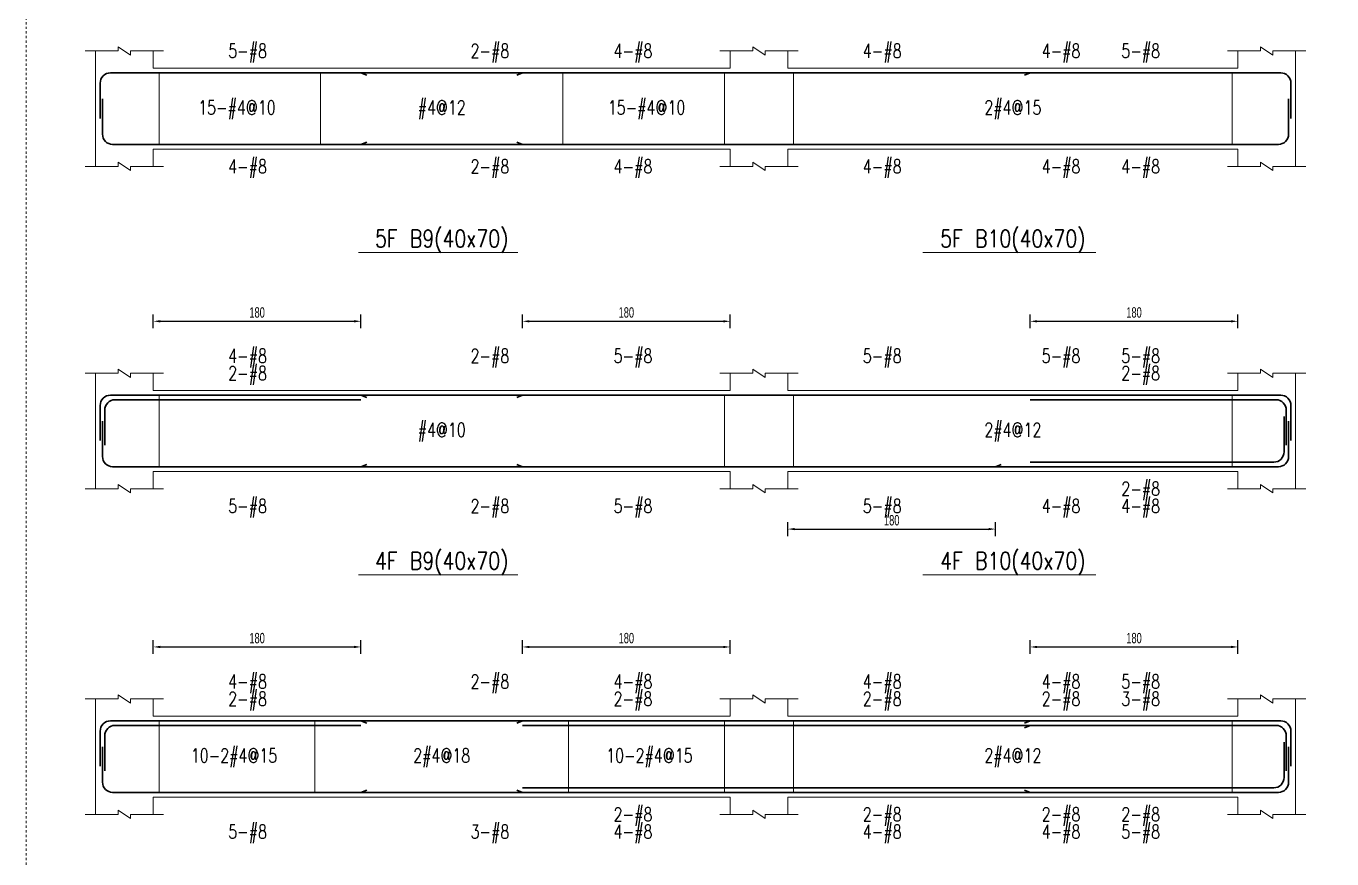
# Model space of a CAD drawing. Header units: millimetres. Extents: x 0 to 20200, y -8178 to -3000.
# Drawn here: x 4050 to 5182, y -4321 to -3600 of the extents above; entities that cross this region are included whole.
import ezdxf
from ezdxf.enums import TextEntityAlignment as Align

# ---------------------------------------------------------------- set-up
doc = ezdxf.new("R2010")
doc.units = ezdxf.units.MM
doc.linetypes.add('DOT', pattern=[4, 2, -2])
for name, color, linetype in [('stirrup-txt', 1, 'Continuous'), ('主筋文字', 1, 'Continuous'), ('主筋文字引線', 4, 'Continuous'), ('主筋線', 3, 'Continuous'), ('剪力筋文字引線', 2, 'Continuous'), ('剪力筋線', 1, 'Continuous'), ('圖框', 132, 'DOT'), ('尺寸標註-字串', 2, 'Continuous'), ('梁柱截斷記號', 3, 'Continuous'), ('梁跨名稱', 4, 'Continuous'), ('梁跨名稱底線', 2, 'Continuous'), ('邊界線', 2, 'Continuous')]:
    doc.layers.add(name, color=color, linetype=linetype)
doc.styles.add('note', font='txt', dxfattribs={"width": 0.666667, "height": 9})
doc.styles.add('txt', font='txt.shx', dxfattribs={"height": 0.2, "bigfont": 'chineset.shx'})
doc.dimstyles.new('BeamRebarDim', dxfattribs={"dimtxt": 12, "dimasz": 6, "dimexe": 6, "dimexo": 1, "dimgap": 3, "dimtad": 1, "dimdec": 0, "dimdsep": 46, "dimtxsty": 'note', "dimcen": 2.5, "dimclrd": 256, "dimclre": 256, "dimclrt": 256, "dimadec": 0, "dimazin": 0, "dimtfac": 1, "dimtmove": 0, "dimatfit": 3, "dimfxl": 1, "dimtolj": 1, "dimarcsym": 0})

# ---------------------------------------------------------------- blocks, each defined once
blk = doc.blocks.new('*D50')
at = {"layer": 'Defpoints', "color": 0}
for p in [(4340.2, -3855.2), (4160.2, -3862.2), (4340.2, -3862.2)]:
    blk.add_point(p, dxfattribs=at)
at = {"layer": '尺寸標註-字串', "lineweight": -2}
for p, q in [((4160.2, -3861.2), (4160.2, -3849.2)), ((4166.2, -3855.2), (4334.2, -3855.2)), ((4340.2, -3861.2), (4340.2, -3849.2))]:
    blk.add_line(p, q, dxfattribs=at)
at = {"layer": '尺寸標註-字串'}
for points in [[(4166.2, -3854.2), (4166.2, -3856.2), (4160.2, -3855.2)], [(4334.2, -3856.2), (4334.2, -3854.2), (4340.2, -3855.2)]]:
    blk.add_solid(points, dxfattribs=at)
at = {"layer": '尺寸標註-字串', "insert": (4250.2, -3847.6), "char_height": 9, "attachment_point": 5, "style": 'note'}
blk.add_mtext('\\A1;180', dxfattribs=at)
blk = doc.blocks.new('*D51')
at = {"layer": 'Defpoints', "color": 0}
for p in [(4660.2, -3855.2), (4480.2, -3862.2), (4660.2, -3862.2)]:
    blk.add_point(p, dxfattribs=at)
at = {"layer": '尺寸標註-字串', "lineweight": -2}
for p, q in [((4480.2, -3861.2), (4480.2, -3849.2)), ((4486.2, -3855.2), (4654.2, -3855.2)), ((4660.2, -3861.2), (4660.2, -3849.2))]:
    blk.add_line(p, q, dxfattribs=at)
at = {"layer": '尺寸標註-字串'}
for points in [[(4486.2, -3854.2), (4486.2, -3856.2), (4480.2, -3855.2)], [(4654.2, -3856.2), (4654.2, -3854.2), (4660.2, -3855.2)]]:
    blk.add_solid(points, dxfattribs=at)
at = {"layer": '尺寸標註-字串', "insert": (4570.2, -3847.6), "char_height": 9, "attachment_point": 5, "style": 'note'}
blk.add_mtext('\\A1;180', dxfattribs=at)
blk = doc.blocks.new('*D52')
at = {"layer": 'Defpoints', "color": 0}
for p in [(5100.2, -3855.2), (4920.2, -3862.2), (5100.2, -3862.2)]:
    blk.add_point(p, dxfattribs=at)
at = {"layer": '尺寸標註-字串', "lineweight": -2}
for p, q in [((4920.2, -3861.2), (4920.2, -3849.2)), ((4926.2, -3855.2), (5094.2, -3855.2)), ((5100.2, -3861.2), (5100.2, -3849.2))]:
    blk.add_line(p, q, dxfattribs=at)
at = {"layer": '尺寸標註-字串'}
for points in [[(4926.2, -3854.2), (4926.2, -3856.2), (4920.2, -3855.2)], [(5094.2, -3856.2), (5094.2, -3854.2), (5100.2, -3855.2)]]:
    blk.add_solid(points, dxfattribs=at)
at = {"layer": '尺寸標註-字串', "insert": (5010.2, -3847.6), "char_height": 9, "attachment_point": 5, "style": 'note'}
blk.add_mtext('\\A1;180', dxfattribs=at)
blk = doc.blocks.new('*D53')
at = {"layer": 'Defpoints', "color": 0}
for p in [(4890.2, -4035.2), (4710.2, -4042.2), (4890.2, -4042.2)]:
    blk.add_point(p, dxfattribs=at)
at = {"layer": '尺寸標註-字串', "lineweight": -2}
for p, q in [((4710.2, -4041.2), (4710.2, -4029.2)), ((4716.2, -4035.2), (4884.2, -4035.2)), ((4890.2, -4041.2), (4890.2, -4029.2))]:
    blk.add_line(p, q, dxfattribs=at)
at = {"layer": '尺寸標註-字串'}
for points in [[(4716.2, -4034.2), (4716.2, -4036.2), (4710.2, -4035.2)], [(4884.2, -4036.2), (4884.2, -4034.2), (4890.2, -4035.2)]]:
    blk.add_solid(points, dxfattribs=at)
at = {"layer": '尺寸標註-字串', "insert": (4800.2, -4027.6), "char_height": 9, "attachment_point": 5, "style": 'note'}
blk.add_mtext('\\A1;180', dxfattribs=at)
blk = doc.blocks.new('*D54')
at = {"layer": 'Defpoints', "color": 0}
for p in [(4340.2, -4137.3), (4160.2, -4144.3), (4340.2, -4144.3)]:
    blk.add_point(p, dxfattribs=at)
at = {"layer": '尺寸標註-字串', "lineweight": -2}
for p, q in [((4160.2, -4143.3), (4160.2, -4131.3)), ((4166.2, -4137.3), (4334.2, -4137.3)), ((4340.2, -4143.3), (4340.2, -4131.3))]:
    blk.add_line(p, q, dxfattribs=at)
at = {"layer": '尺寸標註-字串'}
for points in [[(4166.2, -4136.3), (4166.2, -4138.3), (4160.2, -4137.3)], [(4334.2, -4138.3), (4334.2, -4136.3), (4340.2, -4137.3)]]:
    blk.add_solid(points, dxfattribs=at)
at = {"layer": '尺寸標註-字串', "insert": (4250.2, -4129.7), "char_height": 9, "attachment_point": 5, "style": 'note'}
blk.add_mtext('\\A1;180', dxfattribs=at)
blk = doc.blocks.new('*D55')
at = {"layer": 'Defpoints', "color": 0}
for p in [(4660.2, -4137.3), (4480.2, -4144.3), (4660.2, -4144.3)]:
    blk.add_point(p, dxfattribs=at)
at = {"layer": '尺寸標註-字串', "lineweight": -2}
for p, q in [((4480.2, -4143.3), (4480.2, -4131.3)), ((4486.2, -4137.3), (4654.2, -4137.3)), ((4660.2, -4143.3), (4660.2, -4131.3))]:
    blk.add_line(p, q, dxfattribs=at)
at = {"layer": '尺寸標註-字串'}
for points in [[(4486.2, -4136.3), (4486.2, -4138.3), (4480.2, -4137.3)], [(4654.2, -4138.3), (4654.2, -4136.3), (4660.2, -4137.3)]]:
    blk.add_solid(points, dxfattribs=at)
at = {"layer": '尺寸標註-字串', "insert": (4570.2, -4129.7), "char_height": 9, "attachment_point": 5, "style": 'note'}
blk.add_mtext('\\A1;180', dxfattribs=at)
blk = doc.blocks.new('*D56')
at = {"layer": 'Defpoints', "color": 0}
for p in [(5100.2, -4137.3), (4920.2, -4144.3), (5100.2, -4144.3)]:
    blk.add_point(p, dxfattribs=at)
at = {"layer": '尺寸標註-字串', "lineweight": -2}
for p, q in [((4920.2, -4143.3), (4920.2, -4131.3)), ((4926.2, -4137.3), (5094.2, -4137.3)), ((5100.2, -4143.3), (5100.2, -4131.3))]:
    blk.add_line(p, q, dxfattribs=at)
at = {"layer": '尺寸標註-字串'}
for points in [[(4926.2, -4136.3), (4926.2, -4138.3), (4920.2, -4137.3)], [(5094.2, -4138.3), (5094.2, -4136.3), (5100.2, -4137.3)]]:
    blk.add_solid(points, dxfattribs=at)
at = {"layer": '尺寸標註-字串', "insert": (5010.2, -4129.7), "char_height": 9, "attachment_point": 5, "style": 'note'}
blk.add_mtext('\\A1;180', dxfattribs=at)

msp = doc.modelspace()

# ---------------------------------------------------------------- linework, layer by layer
at = {"layer": '主筋文字引線', "lineweight": 5}
for points in [[(4200.2, -3640, 0, 2.1, 0), (4200.2, -3634, 0, 0, 0), (4200.2, -3621, 0, 0, 0), (4220.2, -3621, 0, 0, 0)], [(4410.2, -3640, 0, 2.1, 0), (4410.2, -3634, 0, 0, 0), (4410.2, -3621, 0, 0, 0), (4430.2, -3621, 0, 0, 0)], [(4620.2, -3640, 0, 2.1, 0), (4620.2, -3634, 0, 0, 0), (4620.2, -3621, 0, 0, 0), (4600.2, -3621, 0, 0, 0)], [(4750.2, -3640, 0, 2.1, 0), (4750.2, -3634, 0, 0, 0), (4750.2, -3621, 0, 0, 0), (4770.2, -3621, 0, 0, 0)], [(4905.2, -3640, 0, 2.1, 0), (4905.2, -3634, 0, 0, 0), (4905.2, -3621, 0, 0, 0), (4925.2, -3621, 0, 0, 0)], [(5060.2, -3640, 0, 2.1, 0), (5060.2, -3634, 0, 0, 0), (5060.2, -3621, 0, 0, 0), (5040.2, -3621, 0, 0, 0)], [(4200.2, -3702, 0, 2.1, 0), (4200.2, -3708, 0, 0, 0), (4200.2, -3721, 0, 0, 0), (4220.2, -3721, 0, 0, 0)], [(4410.2, -3702, 0, 2.1, 0), (4410.2, -3708, 0, 0, 0), (4410.2, -3721, 0, 0, 0), (4430.2, -3721, 0, 0, 0)], [(4620.2, -3702, 0, 2.1, 0), (4620.2, -3708, 0, 0, 0), (4620.2, -3721, 0, 0, 0), (4600.2, -3721, 0, 0, 0)], [(4750.2, -3702, 0, 2.1, 0), (4750.2, -3708, 0, 0, 0), (4750.2, -3721, 0, 0, 0), (4770.2, -3721, 0, 0, 0)], [(4905.2, -3702, 0, 2.1, 0), (4905.2, -3708, 0, 0, 0), (4905.2, -3721, 0, 0, 0), (4925.2, -3721, 0, 0, 0)], [(5060.2, -3702, 0, 2.1, 0), (5060.2, -3708, 0, 0, 0), (5060.2, -3721, 0, 0, 0), (5040.2, -3721, 0, 0, 0)], [(4200.2, -3919.2, 0, 2.1, 0), (4200.2, -3913.2, 0, 0, 0), (4200.2, -3885.2, 0, 0, 0), (4220.2, -3885.2, 0, 0, 0)], [(4410.2, -3919.2, 0, 2.1, 0), (4410.2, -3913.2, 0, 0, 0), (4410.2, -3885.2, 0, 0, 0), (4430.2, -3885.2, 0, 0, 0)], [(4620.2, -3919.2, 0, 2.1, 0), (4620.2, -3913.2, 0, 0, 0), (4620.2, -3885.2, 0, 0, 0), (4600.2, -3885.2, 0, 0, 0)], [(4750.2, -3919.2, 0, 2.1, 0), (4750.2, -3913.2, 0, 0, 0), (4750.2, -3885.2, 0, 0, 0), (4770.2, -3885.2, 0, 0, 0)], [(4905.2, -3919.2, 0, 2.1, 0), (4905.2, -3913.2, 0, 0, 0), (4905.2, -3885.2, 0, 0, 0), (4925.2, -3885.2, 0, 0, 0)], [(5060.2, -3919.2, 0, 2.1, 0), (5060.2, -3913.2, 0, 0, 0), (5060.2, -3885.2, 0, 0, 0), (5040.2, -3885.2, 0, 0, 0)], [(4200.2, -3923.2, 0, 2.1, 0), (4200.2, -3917.2, 0, 0, 0), (4200.2, -3900.2, 0, 0, 0), (4220.2, -3900.2, 0, 0, 0)], [(5060.2, -3923.2, 0, 2.1, 0), (5060.2, -3917.2, 0, 0, 0), (5060.2, -3900.2, 0, 0, 0), (5040.2, -3900.2, 0, 0, 0)], [(4200.2, -3981.2, 0, 2.1, 0), (4200.2, -3987.2, 0, 0, 0), (4200.2, -4015.2, 0, 0, 0), (4220.2, -4015.2, 0, 0, 0)], [(4410.2, -3981.2, 0, 2.1, 0), (4410.2, -3987.2, 0, 0, 0), (4410.2, -4015.2, 0, 0, 0), (4430.2, -4015.2, 0, 0, 0)], [(4620.2, -3981.2, 0, 2.1, 0), (4620.2, -3987.2, 0, 0, 0), (4620.2, -4015.2, 0, 0, 0), (4600.2, -4015.2, 0, 0, 0)], [(4750.2, -3981.2, 0, 2.1, 0), (4750.2, -3987.2, 0, 0, 0), (4750.2, -4015.2, 0, 0, 0), (4770.2, -4015.2, 0, 0, 0)], [(4905.2, -3981.2, 0, 2.1, 0), (4905.2, -3987.2, 0, 0, 0), (4905.2, -4015.2, 0, 0, 0), (4925.2, -4015.2, 0, 0, 0)], [(5060.2, -3977.2, 0, 2.1, 0), (5060.2, -3983.2, 0, 0, 0), (5060.2, -4000.2, 0, 0, 0), (5040.2, -4000.2, 0, 0, 0)], [(5060.2, -3981.2, 0, 2.1, 0), (5060.2, -3987.2, 0, 0, 0), (5060.2, -4015.2, 0, 0, 0), (5040.2, -4015.2, 0, 0, 0)], [(4200.2, -4201.3, 0, 2.1, 0), (4200.2, -4195.3, 0, 0, 0), (4200.2, -4167.3, 0, 0, 0), (4220.2, -4167.3, 0, 0, 0)], [(4410.2, -4201.3, 0, 2.1, 0), (4410.2, -4195.3, 0, 0, 0), (4410.2, -4167.3, 0, 0, 0), (4430.2, -4167.3, 0, 0, 0)], [(4620.2, -4201.3, 0, 2.1, 0), (4620.2, -4195.3, 0, 0, 0), (4620.2, -4167.3, 0, 0, 0), (4600.2, -4167.3, 0, 0, 0)], [(4750.2, -4201.3, 0, 2.1, 0), (4750.2, -4195.3, 0, 0, 0), (4750.2, -4167.3, 0, 0, 0), (4770.2, -4167.3, 0, 0, 0)], [(4905.2, -4201.3, 0, 2.1, 0), (4905.2, -4195.3, 0, 0, 0), (4905.2, -4167.3, 0, 0, 0), (4925.2, -4167.3, 0, 0, 0)], [(5060.2, -4201.3, 0, 2.1, 0), (5060.2, -4195.3, 0, 0, 0), (5060.2, -4167.3, 0, 0, 0), (5040.2, -4167.3, 0, 0, 0)], [(4200.2, -4205.3, 0, 2.1, 0), (4200.2, -4199.3, 0, 0, 0), (4200.2, -4182.3, 0, 0, 0), (4220.2, -4182.3, 0, 0, 0)], [(4620.2, -4205.3, 0, 2.1, 0), (4620.2, -4199.3, 0, 0, 0), (4620.2, -4182.3, 0, 0, 0), (4600.2, -4182.3, 0, 0, 0)], [(4750.2, -4205.3, 0, 2.1, 0), (4750.2, -4199.3, 0, 0, 0), (4750.2, -4182.3, 0, 0, 0), (4770.2, -4182.3, 0, 0, 0)], [(4905.2, -4205.3, 0, 2.1, 0), (4905.2, -4199.3, 0, 0, 0), (4905.2, -4182.3, 0, 0, 0), (4925.2, -4182.3, 0, 0, 0)], [(5060.2, -4205.3, 0, 2.1, 0), (5060.2, -4199.3, 0, 0, 0), (5060.2, -4182.3, 0, 0, 0), (5040.2, -4182.3, 0, 0, 0)], [(4200.2, -4263.3, 0, 2.1, 0), (4200.2, -4269.3, 0, 0, 0), (4200.2, -4297.3, 0, 0, 0), (4220.2, -4297.3, 0, 0, 0)], [(4410.2, -4263.3, 0, 2.1, 0), (4410.2, -4269.3, 0, 0, 0), (4410.2, -4297.3, 0, 0, 0), (4430.2, -4297.3, 0, 0, 0)], [(4620.2, -4259.3, 0, 2.1, 0), (4620.2, -4265.3, 0, 0, 0), (4620.2, -4282.3, 0, 0, 0), (4600.2, -4282.3, 0, 0, 0)], [(4620.2, -4263.3, 0, 2.1, 0), (4620.2, -4269.3, 0, 0, 0), (4620.2, -4297.3, 0, 0, 0), (4600.2, -4297.3, 0, 0, 0)], [(4750.2, -4259.3, 0, 2.1, 0), (4750.2, -4265.3, 0, 0, 0), (4750.2, -4282.3, 0, 0, 0), (4770.2, -4282.3, 0, 0, 0)], [(4750.2, -4263.3, 0, 2.1, 0), (4750.2, -4269.3, 0, 0, 0), (4750.2, -4297.3, 0, 0, 0), (4770.2, -4297.3, 0, 0, 0)], [(4905.2, -4259.3, 0, 2.1, 0), (4905.2, -4265.3, 0, 0, 0), (4905.2, -4282.3, 0, 0, 0), (4925.2, -4282.3, 0, 0, 0)], [(4905.2, -4263.3, 0, 2.1, 0), (4905.2, -4269.3, 0, 0, 0), (4905.2, -4297.3, 0, 0, 0), (4925.2, -4297.3, 0, 0, 0)], [(5060.2, -4259.3, 0, 2.1, 0), (5060.2, -4265.3, 0, 0, 0), (5060.2, -4282.3, 0, 0, 0), (5040.2, -4282.3, 0, 0, 0)], [(5060.2, -4263.3, 0, 2.1, 0), (5060.2, -4269.3, 0, 0, 0), (5060.2, -4297.3, 0, 0, 0), (5040.2, -4297.3, 0, 0, 0)]]:
    msp.add_lwpolyline(points, format="xyseb", dxfattribs=at)
at = {"layer": '主筋線', "lineweight": 30}
for points in [[(4114.2, -3679.4), (4114.2, -3648.9, -0.414214), (4123, -3640), (4160.2, -3640)], [(5100.2, -3640), (5137.3, -3640, -0.414214), (5146.2, -3648.9), (5146.2, -3679.4)], [(4116.2, -3662.6), (4116.2, -3693.1, 0.414214), (4125, -3702), (4160.2, -3702)], [(5100.2, -3702), (5135.3, -3702, 0.414214), (5144.2, -3693.1), (5144.2, -3662.6)], [(4114.2, -3958.6), (4114.2, -3928.1, -0.414214), (4123, -3919.2), (4160.2, -3919.2)], [(4118.2, -3962.6), (4118.2, -3932.1, -0.414214), (4127, -3923.2), (4160.2, -3923.2)], [(5100.2, -3919.2), (5137.3, -3919.2, -0.414214), (5146.2, -3928.1), (5146.2, -3958.6)], [(5100.2, -3923.2), (5133.3, -3923.2, -0.414214), (5142.2, -3932.1), (5142.2, -3962.6)], [(5100.2, -3977.2), (5131.3, -3977.2, 0.414214), (5140.2, -3968.3), (5140.2, -3937.8)], [(4116.2, -3941.8), (4116.2, -3972.3, 0.414214), (4125, -3981.2), (4160.2, -3981.2)], [(5100.2, -3981.2), (5135.3, -3981.2, 0.414214), (5144.2, -3972.3), (5144.2, -3941.8)], [(4114.2, -4240.7), (4114.2, -4210.2, -0.414214), (4123, -4201.3), (4160.2, -4201.3)], [(4118.2, -4244.7), (4118.2, -4214.2, -0.414214), (4127, -4205.3), (4160.2, -4205.3)], [(5100.2, -4201.3), (5137.3, -4201.3, -0.414214), (5146.2, -4210.2), (5146.2, -4240.7)], [(5100.2, -4205.3), (5133.3, -4205.3, -0.414214), (5142.2, -4214.2), (5142.2, -4244.7)], [(5100.2, -4259.3), (5131.3, -4259.3, 0.414214), (5140.2, -4250.4), (5140.2, -4219.9)], [(4116.2, -4223.9), (4116.2, -4254.4, 0.414214), (4125, -4263.3), (4160.2, -4263.3)], [(5100.2, -4263.3), (5135.3, -4263.3, 0.414214), (5144.2, -4254.4), (5144.2, -4223.9)]]:
    msp.add_lwpolyline(points, format="xyb", dxfattribs=at)
for points in [[(4160.2, -3640), (4340.2, -3640)], [(4340.2, -3640), (4480.2, -3640)], [(4340.2, -3640), (4345.2, -3642)], [(4480.2, -3640), (4475.2, -3642)], [(4480.2, -3640), (4660.2, -3640)], [(4660.2, -3640), (4710.2, -3640)], [(4660.2, -3640), (4710.2, -3640)], [(4710.2, -3640), (4920.2, -3640)], [(4920.2, -3640), (4915.2, -3642)], [(4920.2, -3640), (5100.2, -3640)], [(4340.2, -3702), (4345.2, -3700)], [(4480.2, -3702), (4475.2, -3700)], [(4160.2, -3702), (4340.2, -3702)], [(4340.2, -3702), (4480.2, -3702)], [(4480.2, -3702), (4660.2, -3702)], [(4660.2, -3702), (4710.2, -3702)], [(4660.2, -3702), (4710.2, -3702)], [(4710.2, -3702), (5100.2, -3702)], [(4160.2, -3919.2), (4340.2, -3919.2)], [(4160.2, -3923.2), (4340.2, -3923.2)], [(4340.2, -3919.2), (4480.2, -3919.2)], [(4340.2, -3919.2), (4345.2, -3921.2)], [(4480.2, -3919.2), (4475.2, -3921.2)], [(4480.2, -3919.2), (4660.2, -3919.2)], [(4660.2, -3919.2), (4710.2, -3919.2)], [(4660.2, -3919.2), (4710.2, -3919.2)], [(4710.2, -3919.2), (5100.2, -3919.2)], [(4920.2, -3923.2), (5100.2, -3923.2)], [(4160.2, -3981.2), (4340.2, -3981.2)], [(4340.2, -3981.2), (4345.2, -3979.2)], [(4340.2, -3981.2), (4480.2, -3981.2)], [(4480.2, -3981.2), (4475.2, -3979.2)], [(4480.2, -3981.2), (4660.2, -3981.2)], [(4660.2, -3981.2), (4710.2, -3981.2)], [(4660.2, -3981.2), (4710.2, -3981.2)], [(4710.2, -3981.2), (4890.2, -3981.2)], [(4890.2, -3981.2), (4895.2, -3979.2)], [(4890.2, -3981.2), (5100.2, -3981.2)], [(4920.2, -3977.2), (5100.2, -3977.2)], [(4160.2, -4201.3), (4340.2, -4201.3)], [(4160.2, -4205.3), (4340.2, -4205.3)], [(4340.2, -4201.3), (4480.2, -4201.3)], [(4340.2, -4201.3), (4345.2, -4203.3)], [(4480.2, -4201.3), (4475.2, -4203.3)], [(4480.2, -4201.3), (4660.2, -4201.3)], [(4480.2, -4205.3), (4660.2, -4205.3)], [(4660.2, -4201.3), (4710.2, -4201.3)], [(4660.2, -4201.3), (4710.2, -4201.3)], [(4660.2, -4205.3), (4710.2, -4205.3)], [(4660.2, -4205.3), (4710.2, -4205.3)], [(4710.2, -4201.3), (4920.2, -4201.3)], [(4710.2, -4205.3), (4920.2, -4205.3)], [(4920.2, -4201.3), (4915.2, -4203.3)], [(4920.2, -4205.3), (4915.2, -4207.3)], [(4920.2, -4201.3), (5100.2, -4201.3)], [(4920.2, -4205.3), (5100.2, -4205.3)], [(4160.2, -4263.3), (4340.2, -4263.3)], [(4340.2, -4263.3), (4345.2, -4261.3)], [(4340.2, -4263.3), (4480.2, -4263.3)], [(4480.2, -4263.3), (4475.2, -4261.3)], [(4480.2, -4259.3), (4660.2, -4259.3)], [(4480.2, -4263.3), (4660.2, -4263.3)], [(4660.2, -4259.3), (4710.2, -4259.3)], [(4660.2, -4259.3), (4710.2, -4259.3)], [(4660.2, -4263.3), (4710.2, -4263.3)], [(4660.2, -4263.3), (4710.2, -4263.3)], [(4710.2, -4259.3), (5100.2, -4259.3)], [(4710.2, -4263.3), (4920.2, -4263.3)], [(4920.2, -4263.3), (4915.2, -4261.3)], [(4920.2, -4263.3), (5100.2, -4263.3)]]:
    msp.add_lwpolyline(points, dxfattribs=at)
at = {"layer": '剪力筋文字引線', "lineweight": 5}
for points in [[(4165.2, -3671, 0, 2.1, 0), (4171.2, -3671, 0, 0, 0), (4192.2, -3671, 0, 0, 0)], [(4305.2, -3671, 0, 2.1, 0), (4299.2, -3671, 0, 0, 0), (4273.2, -3671, 0, 0, 0)], [(4305.2, -3671, 0, 2.1, 0), (4311.2, -3671, 0, 0, 0), (4383.2, -3671, 0, 0, 0)], [(4515.2, -3671, 0, 2.1, 0), (4509.2, -3671, 0, 0, 0), (4437.2, -3671, 0, 0, 0)], [(4515.2, -3671, 0, 2.1, 0), (4521.2, -3671, 0, 0, 0), (4547.2, -3671, 0, 0, 0)], [(4655.2, -3671, 0, 2.1, 0), (4649.2, -3671, 0, 0, 0), (4628.2, -3671, 0, 0, 0)], [(4715.2, -3671, 0, 2.1, 0), (4721.2, -3671, 0, 0, 0), (4873.7, -3671, 0, 0, 0)], [(5095.2, -3671, 0, 2.1, 0), (5089.2, -3671, 0, 0, 0), (4936.7, -3671, 0, 0, 0)], [(4165.2, -3950.2, 0, 2.1, 0), (4171.2, -3950.2, 0, 0, 0), (4383.2, -3950.2, 0, 0, 0)], [(4655.2, -3950.2, 0, 2.1, 0), (4649.2, -3950.2, 0, 0, 0), (4437.2, -3950.2, 0, 0, 0)], [(4715.2, -3950.2, 0, 2.1, 0), (4721.2, -3950.2, 0, 0, 0), (4873.7, -3950.2, 0, 0, 0)], [(5095.2, -3950.2, 0, 2.1, 0), (5089.2, -3950.2, 0, 0, 0), (4936.7, -3950.2, 0, 0, 0)], [(4165.2, -4232.3, 0, 2.1, 0), (4171.2, -4232.3, 0, 0, 0), (4185.2, -4232.3, 0, 0, 0)], [(4300.2, -4232.3, 0, 2.1, 0), (4294.2, -4232.3, 0, 0, 0), (4275.2, -4232.3, 0, 0, 0)], [(4300.2, -4232.3, 0, 2.1, 0), (4306.2, -4232.3, 0, 0, 0), (4378.7, -4232.3, 0, 0, 0)], [(4520.2, -4232.3, 0, 2.1, 0), (4514.2, -4232.3, 0, 0, 0), (4441.7, -4232.3, 0, 0, 0)], [(4520.2, -4232.3, 0, 2.1, 0), (4526.2, -4232.3, 0, 0, 0), (4545.2, -4232.3, 0, 0, 0)], [(4655.2, -4232.3, 0, 2.1, 0), (4649.2, -4232.3, 0, 0, 0), (4635.2, -4232.3, 0, 0, 0)], [(4715.2, -4232.3, 0, 2.1, 0), (4721.2, -4232.3, 0, 0, 0), (4873.7, -4232.3, 0, 0, 0)], [(5095.2, -4232.3, 0, 2.1, 0), (5089.2, -4232.3, 0, 0, 0), (4936.7, -4232.3, 0, 0, 0)]]:
    msp.add_lwpolyline(points, format="xyseb", dxfattribs=at)
at = {"layer": '剪力筋線', "lineweight": 5}
for points in [[(4165.2, -3639.8), (4165.2, -3702.2)], [(4305.2, -3639.8), (4305.2, -3702.2)], [(4515.2, -3639.8), (4515.2, -3702.2)], [(4655.2, -3639.8), (4655.2, -3702.2)], [(4715.2, -3639.8), (4715.2, -3702.2)], [(5095.2, -3639.8), (5095.2, -3702.2)], [(4165.2, -3919), (4165.2, -3981.4)], [(4655.2, -3919), (4655.2, -3981.4)], [(4715.2, -3919), (4715.2, -3981.4)], [(5095.2, -3919), (5095.2, -3981.4)], [(4165.2, -4201.1), (4165.2, -4263.5)], [(4300.2, -4201.1), (4300.2, -4263.5)], [(4520.2, -4201.1), (4520.2, -4263.5)], [(4655.2, -4201.1), (4655.2, -4263.5)], [(4715.2, -4201.1), (4715.2, -4263.5)], [(5095.2, -4201.1), (5095.2, -4263.5)]]:
    msp.add_lwpolyline(points, dxfattribs=at)
at = {"layer": '圖框', "lineweight": 5}
msp.add_lwpolyline([(4050, -5564), (8050, -5564), (8050, -3000), (4050, -3000), (4050, -5564)], dxfattribs=at)
at = {"layer": '梁柱截斷記號', "lineweight": 5}
for points in [[(4101.2, -3621), (4129.8, -3621), (4129.8, -3617.4), (4140.6, -3624.6), (4140.6, -3621), (4169.2, -3621)], [(4651.2, -3621), (4679.8, -3621), (4679.8, -3617.4), (4690.6, -3624.6), (4690.6, -3621), (4719.2, -3621)], [(5091.2, -3621), (5119.8, -3621), (5119.8, -3617.4), (5130.6, -3624.6), (5130.6, -3621), (5159.2, -3621)], [(4101.2, -3721), (4129.8, -3721), (4129.8, -3717.4), (4140.6, -3724.6), (4140.6, -3721), (4169.2, -3721)], [(4651.2, -3721), (4679.8, -3721), (4679.8, -3717.4), (4690.6, -3724.6), (4690.6, -3721), (4719.2, -3721)], [(5091.2, -3721), (5119.8, -3721), (5119.8, -3717.4), (5130.6, -3724.6), (5130.6, -3721), (5159.2, -3721)], [(4101.2, -3900.2), (4129.8, -3900.2), (4129.8, -3896.6), (4140.6, -3903.8), (4140.6, -3900.2), (4169.2, -3900.2)], [(4651.2, -3900.2), (4679.8, -3900.2), (4679.8, -3896.6), (4690.6, -3903.8), (4690.6, -3900.2), (4719.2, -3900.2)], [(5091.2, -3900.2), (5119.8, -3900.2), (5119.8, -3896.6), (5130.6, -3903.8), (5130.6, -3900.2), (5159.2, -3900.2)], [(4101.2, -4000.2), (4129.8, -4000.2), (4129.8, -3996.6), (4140.6, -4003.8), (4140.6, -4000.2), (4169.2, -4000.2)], [(4651.2, -4000.2), (4679.8, -4000.2), (4679.8, -3996.6), (4690.6, -4003.8), (4690.6, -4000.2), (4719.2, -4000.2)], [(5091.2, -4000.2), (5119.8, -4000.2), (5119.8, -3996.6), (5130.6, -4003.8), (5130.6, -4000.2), (5159.2, -4000.2)], [(4101.2, -4182.3), (4129.8, -4182.3), (4129.8, -4178.7), (4140.6, -4185.9), (4140.6, -4182.3), (4169.2, -4182.3)], [(4651.2, -4182.3), (4679.8, -4182.3), (4679.8, -4178.7), (4690.6, -4185.9), (4690.6, -4182.3), (4719.2, -4182.3)], [(5091.2, -4182.3), (5119.8, -4182.3), (5119.8, -4178.7), (5130.6, -4185.9), (5130.6, -4182.3), (5159.2, -4182.3)], [(4101.2, -4282.3), (4129.8, -4282.3), (4129.8, -4278.7), (4140.6, -4285.9), (4140.6, -4282.3), (4169.2, -4282.3)], [(4651.2, -4282.3), (4679.8, -4282.3), (4679.8, -4278.7), (4690.6, -4285.9), (4690.6, -4282.3), (4719.2, -4282.3)], [(5091.2, -4282.3), (5119.8, -4282.3), (5119.8, -4278.7), (5130.6, -4285.9), (5130.6, -4282.3), (5159.2, -4282.3)]]:
    msp.add_lwpolyline(points, dxfattribs=at)
at = {"layer": '梁跨名稱底線', "lineweight": 5}
for points in [[(4338.2, -3795.5), (4476.2, -3795.5)], [(4827.2, -3795.5), (4977.2, -3795.5)], [(4338.2, -4074.7), (4476.2, -4074.7)], [(4827.2, -4074.7), (4977.2, -4074.7)]]:
    msp.add_lwpolyline(points, dxfattribs=at)
at = {"layer": '邊界線', "lineweight": 5}
for points in [[(4110.2, -3636), (4110.2, -3621)], [(4160.2, -3621), (4160.2, -3636)], [(4660.2, -3636), (4660.2, -3621)], [(4710.2, -3636), (4710.2, -3621)], [(5100.2, -3636), (5100.2, -3621)], [(5150.2, -3636), (5150.2, -3621)], [(4110.2, -3706), (4110.2, -3636)], [(4160.2, -3636), (4660.2, -3636)], [(4710.2, -3636), (5100.2, -3636)], [(5150.2, -3706), (5150.2, -3636)], [(4110.2, -3721), (4110.2, -3706)], [(4160.2, -3721), (4160.2, -3706)], [(4160.2, -3706), (4660.2, -3706)], [(4660.2, -3721), (4660.2, -3706)], [(4710.2, -3721), (4710.2, -3706)], [(4710.2, -3706), (5100.2, -3706)], [(5100.2, -3721), (5100.2, -3706)], [(5150.2, -3721), (5150.2, -3706)], [(4110.2, -3915.2), (4110.2, -3900.2)], [(4160.2, -3900.2), (4160.2, -3915.2)], [(4660.2, -3915.2), (4660.2, -3900.2)], [(4710.2, -3915.2), (4710.2, -3900.2)], [(5100.2, -3915.2), (5100.2, -3900.2)], [(5150.2, -3915.2), (5150.2, -3900.2)], [(4110.2, -3985.2), (4110.2, -3915.2)], [(4160.2, -3915.2), (4660.2, -3915.2)], [(4710.2, -3915.2), (5100.2, -3915.2)], [(5150.2, -3985.2), (5150.2, -3915.2)], [(4110.2, -4000.2), (4110.2, -3985.2)], [(4160.2, -4000.2), (4160.2, -3985.2)], [(4160.2, -3985.2), (4660.2, -3985.2)], [(4660.2, -4000.2), (4660.2, -3985.2)], [(4710.2, -4000.2), (4710.2, -3985.2)], [(4710.2, -3985.2), (5100.2, -3985.2)], [(5100.2, -4000.2), (5100.2, -3985.2)], [(5150.2, -4000.2), (5150.2, -3985.2)], [(4110.2, -4197.3), (4110.2, -4182.3)], [(4160.2, -4182.3), (4160.2, -4197.3)], [(4660.2, -4197.3), (4660.2, -4182.3)], [(4710.2, -4197.3), (4710.2, -4182.3)], [(5100.2, -4197.3), (5100.2, -4182.3)], [(5150.2, -4197.3), (5150.2, -4182.3)], [(4110.2, -4267.3), (4110.2, -4197.3)], [(4160.2, -4197.3), (4660.2, -4197.3)], [(4710.2, -4197.3), (5100.2, -4197.3)], [(5150.2, -4267.3), (5150.2, -4197.3)], [(4110.2, -4282.3), (4110.2, -4267.3)], [(4160.2, -4282.3), (4160.2, -4267.3)], [(4160.2, -4267.3), (4660.2, -4267.3)], [(4660.2, -4282.3), (4660.2, -4267.3)], [(4710.2, -4282.3), (4710.2, -4267.3)], [(4710.2, -4267.3), (5100.2, -4267.3)], [(5100.2, -4282.3), (5100.2, -4267.3)], [(5150.2, -4282.3), (5150.2, -4267.3)]]:
    msp.add_lwpolyline(points, dxfattribs=at)

# ---------------------------------------------------------------- texts
at = {"layer": 'stirrup-txt', "style": 'txt', "width": 0.75}
for s, p in [('15-#4@10', (4232.7, -3676)), ('#4@12', (4410.2, -3676)), ('15-#4@10', (4587.7, -3676)), ('2#4@15', (4905.2, -3676)), ('#4@10', (4410.2, -3955.2)), ('2#4@12', (4905.2, -3955.2)), ('10-2#4@15', (4230.2, -4237.3)), ('2#4@18', (4410.2, -4237.3)), ('10-2#4@15', (4590.2, -4237.3)), ('2#4@12', (4905.2, -4237.3))]:
    msp.add_text(s, height=12, dxfattribs=at).set_placement(p, align=Align.CENTER)
at = {"layer": '主筋文字', "style": 'txt', "width": 0.75}
for s, p in [('5-#8', (4225.2, -3621)), ('2-#8', (4435.2, -3621)), ('4-#8', (4559.2, -3621)), ('4-#8', (4775.2, -3621)), ('4-#8', (4930.2, -3621)), ('5-#8', (4999.2, -3621)), ('4-#8', (4225.2, -3721)), ('2-#8', (4435.2, -3721)), ('4-#8', (4559.2, -3721)), ('4-#8', (4775.2, -3721)), ('4-#8', (4930.2, -3721)), ('4-#8', (4999.2, -3721)), ('4-#8', (4225.2, -3885.2)), ('2-#8', (4435.2, -3885.2)), ('5-#8', (4559.2, -3885.2)), ('5-#8', (4775.2, -3885.2)), ('5-#8', (4930.2, -3885.2)), ('5-#8', (4999.2, -3885.2)), ('2-#8', (4225.2, -3900.2)), ('2-#8', (4999.2, -3900.2)), ('2-#8', (4999.2, -4000.2)), ('5-#8', (4225.2, -4015.2)), ('2-#8', (4435.2, -4015.2)), ('5-#8', (4559.2, -4015.2)), ('5-#8', (4775.2, -4015.2)), ('4-#8', (4930.2, -4015.2)), ('4-#8', (4999.2, -4015.2)), ('4-#8', (4225.2, -4167.3)), ('2-#8', (4435.2, -4167.3)), ('4-#8', (4559.2, -4167.3)), ('4-#8', (4775.2, -4167.3)), ('4-#8', (4930.2, -4167.3)), ('5-#8', (4999.2, -4167.3)), ('2-#8', (4225.2, -4182.3)), ('2-#8', (4559.2, -4182.3)), ('2-#8', (4775.2, -4182.3)), ('2-#8', (4930.2, -4182.3)), ('3-#8', (4999.2, -4182.3)), ('2-#8', (4559.2, -4282.3)), ('2-#8', (4775.2, -4282.3)), ('2-#8', (4930.2, -4282.3)), ('2-#8', (4999.2, -4282.3)), ('5-#8', (4225.2, -4297.3)), ('3-#8', (4435.2, -4297.3)), ('4-#8', (4559.2, -4297.3)), ('4-#8', (4775.2, -4297.3)), ('4-#8', (4930.2, -4297.3)), ('5-#8', (4999.2, -4297.3))]:
    msp.add_text(s, height=12, dxfattribs=at).set_placement(p, align=Align.MIDDLE_LEFT)
at = {"layer": '梁跨名稱', "style": 'txt', "width": 0.8}
for s, p in [('5F B9(40x70)', (4410.2, -3791)), ('5F B10(40x70)', (4905.2, -3791)), ('4F B9(40x70)', (4410.2, -4070.2)), ('4F B10(40x70)', (4905.2, -4070.2))]:
    msp.add_text(s, height=15, dxfattribs=at).set_placement(p, align=Align.CENTER)

# ---------------------------------------------------------------- dimensions: what is measured, and where the dimension line sits
at = {"layer": '尺寸標註-字串'}
for base, p1, p2, picture, middle in [((4340.2, -3855.2), (4160.2, -3862.2), (4340.2, -3862.2), '*D50', (4250.2, -3847.6)), ((4660.2, -3855.2), (4480.2, -3862.2), (4660.2, -3862.2), '*D51', (4570.2, -3847.6)), ((5100.2, -3855.2), (4920.2, -3862.2), (5100.2, -3862.2), '*D52', (5010.2, -3847.6)), ((4890.2, -4035.2), (4710.2, -4042.2), (4890.2, -4042.2), '*D53', (4800.2, -4027.6)), ((4340.2, -4137.3), (4160.2, -4144.3), (4340.2, -4144.3), '*D54', (4250.2, -4129.7)), ((4660.2, -4137.3), (4480.2, -4144.3), (4660.2, -4144.3), '*D55', (4570.2, -4129.7)), ((5100.2, -4137.3), (4920.2, -4144.3), (5100.2, -4144.3), '*D56', (5010.2, -4129.7))]:
    dim = msp.add_linear_dim(base=base, p1=p1, p2=p2, dimstyle='BeamRebarDim', dxfattribs=at)
    dim.commit()
    dim.dimension.update_dxf_attribs({"geometry": picture, "text_midpoint": middle})

doc.saveas('drawing.dxf')
